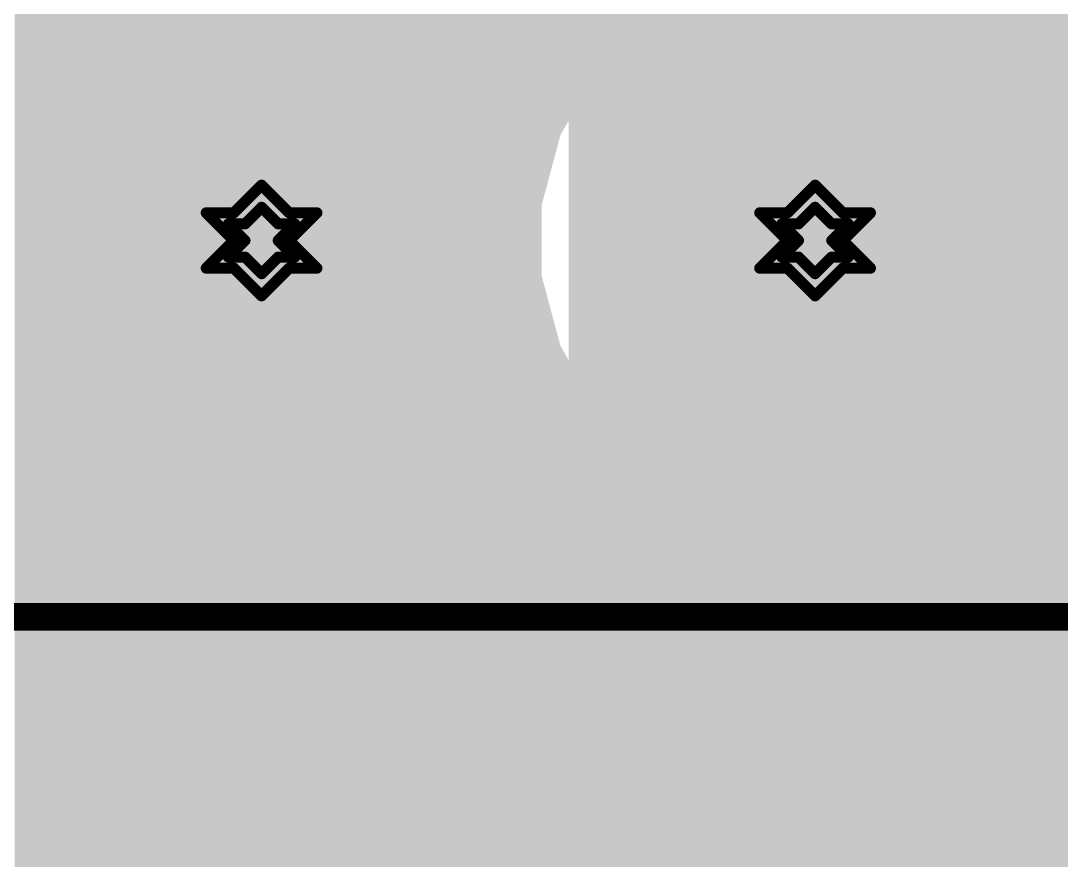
# Model space of a CAD drawing. Header units: inches. Extents: x 68 to 568, y 3 to 460.
# Drawn here: x 234.137 to 238.912, y 199.086 to 202.939 of the extents above; entities that cross this region are included whole.
import ezdxf

# ---------------------------------------------------------------- set-up
doc = ezdxf.new("R2010")
doc.units = ezdxf.units.IN
for name, color, linetype in [('Bottom Layer', 5, 'Continuous'), ('Bottom Solder', 6, 'Continuous'), ('Drill Drawing', 1, 'Continuous'), ('Layer 1', 16, 'Continuous'), ('Layer 2', 76, 'Continuous'), ('Multi-Layer', 9, 'Continuous'), ('Pad Holes', 156, 'Continuous'), ('Top Layer', 1, 'Continuous'), ('Top Overlay', 2, 'Continuous'), ('Top Solder', 216, 'Continuous')]:
    doc.layers.add(name, color=color, linetype=linetype)

# ---------------------------------------------------------------- blocks, each defined once
blk = doc.blocks.new('TO_220_3_415')
at = {"layer": 'Bottom Layer'}
h = blk.add_hatch(color=5, dxfattribs=at)
edge = h.paths.add_edge_path()
edge.add_arc((0, 0), 1, 0, 360)
h = blk.add_hatch(color=5, dxfattribs=at)
edge = h.paths.add_edge_path()
edge.add_arc((2.54, 0), 1, 0, 360)
at = {"layer": 'Bottom Solder'}
h = blk.add_hatch(color=6, dxfattribs=at)
edge = h.paths.add_edge_path()
edge.add_arc((0, 0), 1.0508, 0, 360)
h = blk.add_hatch(color=6, dxfattribs=at)
edge = h.paths.add_edge_path()
edge.add_arc((2.54, 0), 1.0508, 0, 360)
at = {"layer": 'Layer 1'}
h = blk.add_hatch(color=16, dxfattribs=at)
edge = h.paths.add_edge_path()
edge.add_arc((0, 0), 1, 0, 360)
h = blk.add_hatch(color=16, dxfattribs=at)
edge = h.paths.add_edge_path()
edge.add_arc((2.54, 0), 1, 0, 360)
at = {"layer": 'Layer 2'}
h = blk.add_hatch(color=76, dxfattribs=at)
edge = h.paths.add_edge_path()
edge.add_arc((0, 0), 1, 0, 360)
h = blk.add_hatch(color=76, dxfattribs=at)
edge = h.paths.add_edge_path()
edge.add_arc((2.54, 0), 1, 0, 360)
at = {"layer": 'Multi-Layer'}
h = blk.add_hatch(color=9, dxfattribs=at)
edge = h.paths.add_edge_path()
edge.add_arc((0, 0), 1, 0, 360)
h = blk.add_hatch(color=9, dxfattribs=at)
edge = h.paths.add_edge_path()
edge.add_arc((2.54, 0), 1, 0, 360)
at = {"layer": 'Pad Holes'}
h = blk.add_hatch(color=7, dxfattribs=at)
edge = h.paths.add_edge_path()
edge.add_arc((0, 0), 0.6, 0, 360)
h = blk.add_hatch(color=7, dxfattribs=at)
edge = h.paths.add_edge_path()
edge.add_arc((2.54, 0), 0.6, 0, 360)
at = {"layer": 'Top Layer'}
h = blk.add_hatch(color=1, dxfattribs=at)
edge = h.paths.add_edge_path()
edge.add_arc((0, 0), 1, 0, 360)
h = blk.add_hatch(color=1, dxfattribs=at)
edge = h.paths.add_edge_path()
edge.add_arc((2.54, 0), 1, 0, 360)
at = {"layer": 'Top Solder'}
h = blk.add_hatch(color=216, dxfattribs=at)
edge = h.paths.add_edge_path()
edge.add_arc((0, 0), 1.0508, 0, 360)
h = blk.add_hatch(color=216, dxfattribs=at)
edge = h.paths.add_edge_path()
edge.add_arc((2.54, 0), 1.0508, 0, 360)
at = {"layer": 'Top Overlay'}
blk.add_lwpolyline([(-5.0038, -1.7272, 0.127, 0.127, 0), (5.0292, -1.7272, 0.127, 0.127, 0)], format="xyseb", dxfattribs=at)

msp = doc.modelspace()

# ---------------------------------------------------------------- hatches: boundary and pattern name
at = {"layer": 'Bottom Layer'}
h = msp.add_hatch(color=5, dxfattribs=at)
h.paths.add_polyline_path([(234.823, 229.1079), (271.399, 229.1079), (294.727, 229.1079), (294.727, 229.1072), (297.079, 229.1072), (300.7106, 225.4757), (300.7106, 212.4963), (297.3578, 209.1435), (272.4404, 209.1435), (241.6048, 209.1435), (241.6048, 198.9073), (234.1091, 198.9073), (234.1091, 204.6477), (228.346, 204.6477), (228.346, 192.5954), (223.1644, 187.4138), (223.1644, 176.9109), (214.7062, 176.9109), (214.7062, 205.7908), (214.7062, 233.9847), (214.7062, 238.201), (234.823, 238.2011)])
h.paths.add_polyline_path([(222.651, 234.7725), (222.157, 234.7725), (221.6724, 234.6761), (221.216, 234.487), (220.8052, 234.2125), (220.4559, 233.8632), (220.1814, 233.4524), (219.9924, 232.996), (219.896, 232.5115), (219.896, 232.0174), (219.9924, 231.5329), (220.1814, 231.0765), (220.4559, 230.6657), (220.8052, 230.3164), (221.216, 230.0419), (221.6724, 229.8528), (222.157, 229.7565), (222.651, 229.7565), (223.1356, 229.8528), (223.592, 230.0419), (224.0028, 230.3164), (224.3521, 230.6657), (224.6266, 231.0765), (224.8156, 231.5329), (224.912, 232.0174), (224.912, 232.5115), (224.8156, 232.996), (224.6266, 233.4524), (224.3521, 233.8632), (224.0028, 234.2125), (223.592, 234.487), (223.1356, 234.6761)], flags=0)
h.paths.add_polyline_path([(288.0255, 220.3455), (287.545, 220.2928), (287.084, 220.1475), (286.6602, 219.915), (286.2898, 219.6043), (285.9873, 219.2273), (285.7641, 218.7985), (285.6288, 218.3344), (285.5867, 217.8528), (285.6393, 217.3723), (285.7847, 216.9113), (286.0172, 216.4875), (286.3279, 216.1172), (286.7049, 215.8146), (287.1337, 215.5914), (287.5977, 215.4562), (288.0793, 215.414), (288.5598, 215.4666), (289.0208, 215.612), (289.4446, 215.8445), (289.815, 216.1552), (290.1175, 216.5322), (290.3407, 216.961), (290.476, 217.4251), (290.5181, 217.9066), (290.4655, 218.3872), (290.3201, 218.8482), (290.0876, 219.272), (289.7769, 219.6423), (289.3999, 219.9449), (288.9711, 220.1681), (288.5071, 220.3033)], flags=0)
h.paths.add_polyline_path([(222.651, 208.1279), (222.1569, 208.1279), (221.6724, 208.0315), (221.216, 207.8424), (220.8052, 207.5679), (220.4559, 207.2186), (220.1814, 206.8078), (219.9923, 206.3514), (219.896, 205.8669), (219.896, 205.3728), (219.9923, 204.8883), (220.1814, 204.4319), (220.4559, 204.0211), (220.8052, 203.6718), (221.216, 203.3973), (221.6724, 203.2082), (222.1569, 203.1119), (222.651, 203.1119), (223.1355, 203.2082), (223.5919, 203.3973), (224.0027, 203.6718), (224.352, 204.0211), (224.6265, 204.4319), (224.8156, 204.8883), (224.9119, 205.3728), (224.9119, 205.8669), (224.8156, 206.3514), (224.6265, 206.8078), (224.352, 207.2186), (224.0027, 207.5679), (223.5919, 207.8424), (223.1355, 208.0315)], flags=0)
h.paths.add_polyline_path([(237.9472, 203.1843), (237.617, 203.1843), (237.2981, 203.0989), (237.0121, 202.9338), (236.7787, 202.7003), (236.6136, 202.4144), (236.5281, 202.0954), (236.5281, 201.7652), (236.6136, 201.4463), (236.7787, 201.1604), (237.0121, 200.9269), (237.2981, 200.7618), (237.617, 200.6763), (237.9472, 200.6763), (238.2661, 200.7618), (238.5521, 200.9269), (238.7856, 201.1604), (238.9507, 201.4463), (239.0361, 201.7652), (239.0361, 202.0954), (238.9507, 202.4144), (238.7856, 202.7003), (238.5521, 202.9338), (238.2661, 203.0989)], flags=0)
at = {"layer": 'Top Layer'}
msp.add_hatch(color=1, dxfattribs=at).paths.add_polyline_path([(247.1724, 203.2082), (247.6569, 203.1119), (248.151, 203.1119), (248.6152, 203.2042), (248.6837, 203.1911), (248.8184, 203.1011), (248.8184, 169.4179), (223.7131, 169.4179), (223.7131, 171.7801), (244.575, 171.7801), (244.575, 196.8753), (235.6231, 196.8753), (235.6231, 198.8311), (236.6518, 198.8311), (236.6518, 203.3523), (246.8247, 203.3523)])

# ---------------------------------------------------------------- linework, layer by layer
at = {"layer": 'Drill Drawing'}
for points in [[(235.1151, 202.0573, 0.0508, 0.0508, 0), (235.2421, 202.1843, 0.0508, 0.0508, 0)], [(235.2421, 202.1843, 0.0508, 0.0508, 0), (235.3691, 202.0573, 0.0508, 0.0508, 0)], [(237.6551, 202.0573, 0.0508, 0.0508, 0), (237.7821, 202.1843, 0.0508, 0.0508, 0)], [(237.7821, 202.1843, 0.0508, 0.0508, 0), (237.9091, 202.0573, 0.0508, 0.0508, 0)], [(235.1659, 202.0065, 0.0508, 0.0508, 0), (235.2421, 202.0827, 0.0508, 0.0508, 0)], [(235.2421, 202.0827, 0.0508, 0.0508, 0), (235.3183, 202.0065, 0.0508, 0.0508, 0)], [(237.7059, 202.0065, 0.0508, 0.0508, 0), (237.7821, 202.0827, 0.0508, 0.0508, 0)], [(237.7821, 202.0827, 0.0508, 0.0508, 0), (237.8583, 202.0065, 0.0508, 0.0508, 0)], [(234.9881, 202.0573, 0.0508, 0.0508, 0), (235.1151, 201.9303, 0.0508, 0.0508, 0)], [(234.9881, 202.0573, 0.0508, 0.0508, 0), (235.1151, 202.0573, 0.0508, 0.0508, 0)], [(235.3691, 202.0573, 0.0508, 0.0508, 0), (235.4961, 202.0573, 0.0508, 0.0508, 0)], [(235.3691, 201.9303, 0.0508, 0.0508, 0), (235.4961, 202.0573, 0.0508, 0.0508, 0)], [(237.5281, 202.0573, 0.0508, 0.0508, 0), (237.6551, 201.9303, 0.0508, 0.0508, 0)], [(237.5281, 202.0573, 0.0508, 0.0508, 0), (237.6551, 202.0573, 0.0508, 0.0508, 0)], [(237.9091, 202.0573, 0.0508, 0.0508, 0), (238.0361, 202.0573, 0.0508, 0.0508, 0)], [(237.9091, 201.9303, 0.0508, 0.0508, 0), (238.0361, 202.0573, 0.0508, 0.0508, 0)], [(235.0897, 202.0065, 0.0508, 0.0508, 0), (235.1659, 201.9303, 0.0508, 0.0508, 0)], [(235.0897, 202.0065, 0.0508, 0.0508, 0), (235.1659, 202.0065, 0.0508, 0.0508, 0)], [(235.3183, 202.0065, 0.0508, 0.0508, 0), (235.3945, 202.0065, 0.0508, 0.0508, 0)], [(235.3183, 201.9303, 0.0508, 0.0508, 0), (235.3945, 202.0065, 0.0508, 0.0508, 0)], [(237.6297, 202.0065, 0.0508, 0.0508, 0), (237.7059, 201.9303, 0.0508, 0.0508, 0)], [(237.6297, 202.0065, 0.0508, 0.0508, 0), (237.7059, 202.0065, 0.0508, 0.0508, 0)], [(237.8583, 202.0065, 0.0508, 0.0508, 0), (237.9345, 202.0065, 0.0508, 0.0508, 0)], [(237.8583, 201.9303, 0.0508, 0.0508, 0), (237.9345, 202.0065, 0.0508, 0.0508, 0)], [(234.9881, 201.8033, 0.0508, 0.0508, 0), (235.1151, 201.9303, 0.0508, 0.0508, 0)], [(235.0897, 201.8541, 0.0508, 0.0508, 0), (235.1659, 201.9303, 0.0508, 0.0508, 0)], [(235.3183, 201.9303, 0.0508, 0.0508, 0), (235.3945, 201.8541, 0.0508, 0.0508, 0)], [(235.3691, 201.9303, 0.0508, 0.0508, 0), (235.4961, 201.8033, 0.0508, 0.0508, 0)], [(237.5281, 201.8033, 0.0508, 0.0508, 0), (237.6551, 201.9303, 0.0508, 0.0508, 0)], [(237.6297, 201.8541, 0.0508, 0.0508, 0), (237.7059, 201.9303, 0.0508, 0.0508, 0)], [(237.8583, 201.9303, 0.0508, 0.0508, 0), (237.9345, 201.8541, 0.0508, 0.0508, 0)], [(237.9091, 201.9303, 0.0508, 0.0508, 0), (238.0361, 201.8033, 0.0508, 0.0508, 0)], [(235.0897, 201.8541, 0.0508, 0.0508, 0), (235.1659, 201.8541, 0.0508, 0.0508, 0)], [(235.1659, 201.8541, 0.0508, 0.0508, 0), (235.2421, 201.7779, 0.0508, 0.0508, 0)], [(235.2421, 201.7779, 0.0508, 0.0508, 0), (235.3183, 201.8541, 0.0508, 0.0508, 0)], [(235.3183, 201.8541, 0.0508, 0.0508, 0), (235.3945, 201.8541, 0.0508, 0.0508, 0)], [(237.6297, 201.8541, 0.0508, 0.0508, 0), (237.7059, 201.8541, 0.0508, 0.0508, 0)], [(237.7059, 201.8541, 0.0508, 0.0508, 0), (237.7821, 201.7779, 0.0508, 0.0508, 0)], [(237.7821, 201.7779, 0.0508, 0.0508, 0), (237.8583, 201.8541, 0.0508, 0.0508, 0)], [(237.8583, 201.8541, 0.0508, 0.0508, 0), (237.9345, 201.8541, 0.0508, 0.0508, 0)], [(234.9881, 201.8033, 0.0508, 0.0508, 0), (235.1151, 201.8033, 0.0508, 0.0508, 0)], [(235.1151, 201.8033, 0.0508, 0.0508, 0), (235.2421, 201.6763, 0.0508, 0.0508, 0)], [(235.2421, 201.6763, 0.0508, 0.0508, 0), (235.3691, 201.8033, 0.0508, 0.0508, 0)], [(235.3691, 201.8033, 0.0508, 0.0508, 0), (235.4961, 201.8033, 0.0508, 0.0508, 0)], [(237.5281, 201.8033, 0.0508, 0.0508, 0), (237.6551, 201.8033, 0.0508, 0.0508, 0)], [(237.6551, 201.8033, 0.0508, 0.0508, 0), (237.7821, 201.6763, 0.0508, 0.0508, 0)], [(237.7821, 201.6763, 0.0508, 0.0508, 0), (237.9091, 201.8033, 0.0508, 0.0508, 0)], [(237.9091, 201.8033, 0.0508, 0.0508, 0), (238.0361, 201.8033, 0.0508, 0.0508, 0)]]:
    msp.add_lwpolyline(points, format="xyseb", dxfattribs=at)
for points in [[(235.2294, 202.1843, 0.0254, 0.0254, 1), (235.2548, 202.1843, 0.0254, 0.0254, 1)], [(235.2294, 202.1843, 0.0254, 0.0254, 1), (235.2548, 202.1843, 0.0254, 0.0254, 1)], [(237.7694, 202.1843, 0.0254, 0.0254, 1), (237.7948, 202.1843, 0.0254, 0.0254, 1)], [(237.7694, 202.1843, 0.0254, 0.0254, 1), (237.7948, 202.1843, 0.0254, 0.0254, 1)], [(235.2294, 202.0827, 0.0254, 0.0254, 1), (235.2548, 202.0827, 0.0254, 0.0254, 1)], [(235.2294, 202.0827, 0.0254, 0.0254, 1), (235.2548, 202.0827, 0.0254, 0.0254, 1)], [(237.7694, 202.0827, 0.0254, 0.0254, 1), (237.7948, 202.0827, 0.0254, 0.0254, 1)], [(237.7694, 202.0827, 0.0254, 0.0254, 1), (237.7948, 202.0827, 0.0254, 0.0254, 1)], [(234.9754, 202.0573, 0.0254, 0.0254, 1), (235.0008, 202.0573, 0.0254, 0.0254, 1)], [(234.9754, 202.0573, 0.0254, 0.0254, 1), (235.0008, 202.0573, 0.0254, 0.0254, 1)], [(235.1024, 202.0573, 0.0254, 0.0254, 1), (235.1278, 202.0573, 0.0254, 0.0254, 1)], [(235.1024, 202.0573, 0.0254, 0.0254, 1), (235.1278, 202.0573, 0.0254, 0.0254, 1)], [(235.3564, 202.0573, 0.0254, 0.0254, 1), (235.3818, 202.0573, 0.0254, 0.0254, 1)], [(235.3564, 202.0573, 0.0254, 0.0254, 1), (235.3818, 202.0573, 0.0254, 0.0254, 1)], [(235.4834, 202.0573, 0.0254, 0.0254, 1), (235.5088, 202.0573, 0.0254, 0.0254, 1)], [(235.4834, 202.0573, 0.0254, 0.0254, 1), (235.5088, 202.0573, 0.0254, 0.0254, 1)], [(237.5154, 202.0573, 0.0254, 0.0254, 1), (237.5408, 202.0573, 0.0254, 0.0254, 1)], [(237.5154, 202.0573, 0.0254, 0.0254, 1), (237.5408, 202.0573, 0.0254, 0.0254, 1)], [(237.6424, 202.0573, 0.0254, 0.0254, 1), (237.6678, 202.0573, 0.0254, 0.0254, 1)], [(237.6424, 202.0573, 0.0254, 0.0254, 1), (237.6678, 202.0573, 0.0254, 0.0254, 1)], [(237.8964, 202.0573, 0.0254, 0.0254, 1), (237.9218, 202.0573, 0.0254, 0.0254, 1)], [(237.8964, 202.0573, 0.0254, 0.0254, 1), (237.9218, 202.0573, 0.0254, 0.0254, 1)], [(238.0234, 202.0573, 0.0254, 0.0254, 1), (238.0488, 202.0573, 0.0254, 0.0254, 1)], [(238.0234, 202.0573, 0.0254, 0.0254, 1), (238.0488, 202.0573, 0.0254, 0.0254, 1)], [(235.077, 202.0065, 0.0254, 0.0254, 1), (235.1024, 202.0065, 0.0254, 0.0254, 1)], [(235.077, 202.0065, 0.0254, 0.0254, 1), (235.1024, 202.0065, 0.0254, 0.0254, 1)], [(235.1532, 202.0065, 0.0254, 0.0254, 1), (235.1786, 202.0065, 0.0254, 0.0254, 1)], [(235.1532, 202.0065, 0.0254, 0.0254, 1), (235.1786, 202.0065, 0.0254, 0.0254, 1)], [(235.3056, 202.0065, 0.0254, 0.0254, 1), (235.331, 202.0065, 0.0254, 0.0254, 1)], [(235.3056, 202.0065, 0.0254, 0.0254, 1), (235.331, 202.0065, 0.0254, 0.0254, 1)], [(235.3818, 202.0065, 0.0254, 0.0254, 1), (235.4072, 202.0065, 0.0254, 0.0254, 1)], [(235.3818, 202.0065, 0.0254, 0.0254, 1), (235.4072, 202.0065, 0.0254, 0.0254, 1)], [(237.617, 202.0065, 0.0254, 0.0254, 1), (237.6424, 202.0065, 0.0254, 0.0254, 1)], [(237.617, 202.0065, 0.0254, 0.0254, 1), (237.6424, 202.0065, 0.0254, 0.0254, 1)], [(237.6932, 202.0065, 0.0254, 0.0254, 1), (237.7186, 202.0065, 0.0254, 0.0254, 1)], [(237.6932, 202.0065, 0.0254, 0.0254, 1), (237.7186, 202.0065, 0.0254, 0.0254, 1)], [(237.8456, 202.0065, 0.0254, 0.0254, 1), (237.871, 202.0065, 0.0254, 0.0254, 1)], [(237.8456, 202.0065, 0.0254, 0.0254, 1), (237.871, 202.0065, 0.0254, 0.0254, 1)], [(237.9218, 202.0065, 0.0254, 0.0254, 1), (237.9472, 202.0065, 0.0254, 0.0254, 1)], [(237.9218, 202.0065, 0.0254, 0.0254, 1), (237.9472, 202.0065, 0.0254, 0.0254, 1)], [(235.1024, 201.9303, 0.0254, 0.0254, 1), (235.1278, 201.9303, 0.0254, 0.0254, 1)], [(235.1024, 201.9303, 0.0254, 0.0254, 1), (235.1278, 201.9303, 0.0254, 0.0254, 1)], [(235.1532, 201.9303, 0.0254, 0.0254, 1), (235.1786, 201.9303, 0.0254, 0.0254, 1)], [(235.1532, 201.9303, 0.0254, 0.0254, 1), (235.1786, 201.9303, 0.0254, 0.0254, 1)], [(235.3056, 201.9303, 0.0254, 0.0254, 1), (235.331, 201.9303, 0.0254, 0.0254, 1)], [(235.3056, 201.9303, 0.0254, 0.0254, 1), (235.331, 201.9303, 0.0254, 0.0254, 1)], [(235.3564, 201.9303, 0.0254, 0.0254, 1), (235.3818, 201.9303, 0.0254, 0.0254, 1)], [(235.3564, 201.9303, 0.0254, 0.0254, 1), (235.3818, 201.9303, 0.0254, 0.0254, 1)], [(237.6424, 201.9303, 0.0254, 0.0254, 1), (237.6678, 201.9303, 0.0254, 0.0254, 1)], [(237.6424, 201.9303, 0.0254, 0.0254, 1), (237.6678, 201.9303, 0.0254, 0.0254, 1)], [(237.6932, 201.9303, 0.0254, 0.0254, 1), (237.7186, 201.9303, 0.0254, 0.0254, 1)], [(237.6932, 201.9303, 0.0254, 0.0254, 1), (237.7186, 201.9303, 0.0254, 0.0254, 1)], [(237.8456, 201.9303, 0.0254, 0.0254, 1), (237.871, 201.9303, 0.0254, 0.0254, 1)], [(237.8456, 201.9303, 0.0254, 0.0254, 1), (237.871, 201.9303, 0.0254, 0.0254, 1)], [(237.8964, 201.9303, 0.0254, 0.0254, 1), (237.9218, 201.9303, 0.0254, 0.0254, 1)], [(237.8964, 201.9303, 0.0254, 0.0254, 1), (237.9218, 201.9303, 0.0254, 0.0254, 1)], [(235.077, 201.8541, 0.0254, 0.0254, 1), (235.1024, 201.8541, 0.0254, 0.0254, 1)], [(235.077, 201.8541, 0.0254, 0.0254, 1), (235.1024, 201.8541, 0.0254, 0.0254, 1)], [(235.1532, 201.8541, 0.0254, 0.0254, 1), (235.1786, 201.8541, 0.0254, 0.0254, 1)], [(235.1532, 201.8541, 0.0254, 0.0254, 1), (235.1786, 201.8541, 0.0254, 0.0254, 1)], [(235.3056, 201.8541, 0.0254, 0.0254, 1), (235.331, 201.8541, 0.0254, 0.0254, 1)], [(235.3056, 201.8541, 0.0254, 0.0254, 1), (235.331, 201.8541, 0.0254, 0.0254, 1)], [(235.3818, 201.8541, 0.0254, 0.0254, 1), (235.4072, 201.8541, 0.0254, 0.0254, 1)], [(235.3818, 201.8541, 0.0254, 0.0254, 1), (235.4072, 201.8541, 0.0254, 0.0254, 1)], [(237.617, 201.8541, 0.0254, 0.0254, 1), (237.6424, 201.8541, 0.0254, 0.0254, 1)], [(237.617, 201.8541, 0.0254, 0.0254, 1), (237.6424, 201.8541, 0.0254, 0.0254, 1)], [(237.6932, 201.8541, 0.0254, 0.0254, 1), (237.7186, 201.8541, 0.0254, 0.0254, 1)], [(237.6932, 201.8541, 0.0254, 0.0254, 1), (237.7186, 201.8541, 0.0254, 0.0254, 1)], [(237.8456, 201.8541, 0.0254, 0.0254, 1), (237.871, 201.8541, 0.0254, 0.0254, 1)], [(237.8456, 201.8541, 0.0254, 0.0254, 1), (237.871, 201.8541, 0.0254, 0.0254, 1)], [(237.9218, 201.8541, 0.0254, 0.0254, 1), (237.9472, 201.8541, 0.0254, 0.0254, 1)], [(237.9218, 201.8541, 0.0254, 0.0254, 1), (237.9472, 201.8541, 0.0254, 0.0254, 1)], [(234.9754, 201.8033, 0.0254, 0.0254, 1), (235.0008, 201.8033, 0.0254, 0.0254, 1)], [(234.9754, 201.8033, 0.0254, 0.0254, 1), (235.0008, 201.8033, 0.0254, 0.0254, 1)], [(235.1024, 201.8033, 0.0254, 0.0254, 1), (235.1278, 201.8033, 0.0254, 0.0254, 1)], [(235.1024, 201.8033, 0.0254, 0.0254, 1), (235.1278, 201.8033, 0.0254, 0.0254, 1)], [(235.3564, 201.8033, 0.0254, 0.0254, 1), (235.3818, 201.8033, 0.0254, 0.0254, 1)], [(235.3564, 201.8033, 0.0254, 0.0254, 1), (235.3818, 201.8033, 0.0254, 0.0254, 1)], [(235.4834, 201.8033, 0.0254, 0.0254, 1), (235.5088, 201.8033, 0.0254, 0.0254, 1)], [(235.4834, 201.8033, 0.0254, 0.0254, 1), (235.5088, 201.8033, 0.0254, 0.0254, 1)], [(237.5154, 201.8033, 0.0254, 0.0254, 1), (237.5408, 201.8033, 0.0254, 0.0254, 1)], [(237.5154, 201.8033, 0.0254, 0.0254, 1), (237.5408, 201.8033, 0.0254, 0.0254, 1)], [(237.6424, 201.8033, 0.0254, 0.0254, 1), (237.6678, 201.8033, 0.0254, 0.0254, 1)], [(237.6424, 201.8033, 0.0254, 0.0254, 1), (237.6678, 201.8033, 0.0254, 0.0254, 1)], [(237.8964, 201.8033, 0.0254, 0.0254, 1), (237.9218, 201.8033, 0.0254, 0.0254, 1)], [(237.8964, 201.8033, 0.0254, 0.0254, 1), (237.9218, 201.8033, 0.0254, 0.0254, 1)], [(238.0234, 201.8033, 0.0254, 0.0254, 1), (238.0488, 201.8033, 0.0254, 0.0254, 1)], [(238.0234, 201.8033, 0.0254, 0.0254, 1), (238.0488, 201.8033, 0.0254, 0.0254, 1)], [(235.2294, 201.7779, 0.0254, 0.0254, 1), (235.2548, 201.7779, 0.0254, 0.0254, 1)], [(235.2294, 201.7779, 0.0254, 0.0254, 1), (235.2548, 201.7779, 0.0254, 0.0254, 1)], [(237.7694, 201.7779, 0.0254, 0.0254, 1), (237.7948, 201.7779, 0.0254, 0.0254, 1)], [(237.7694, 201.7779, 0.0254, 0.0254, 1), (237.7948, 201.7779, 0.0254, 0.0254, 1)], [(235.2294, 201.6763, 0.0254, 0.0254, 1), (235.2548, 201.6763, 0.0254, 0.0254, 1)], [(235.2294, 201.6763, 0.0254, 0.0254, 1), (235.2548, 201.6763, 0.0254, 0.0254, 1)], [(237.7694, 201.6763, 0.0254, 0.0254, 1), (237.7948, 201.6763, 0.0254, 0.0254, 1)], [(237.7694, 201.6763, 0.0254, 0.0254, 1), (237.7948, 201.6763, 0.0254, 0.0254, 1)]]:
    msp.add_lwpolyline(points, format="xyseb", close=True, dxfattribs=at)

# ---------------------------------------------------------------- block references
msp.add_blockref('TO_220_3_415', (235.2421, 201.9303))

doc.saveas('drawing.dxf')
